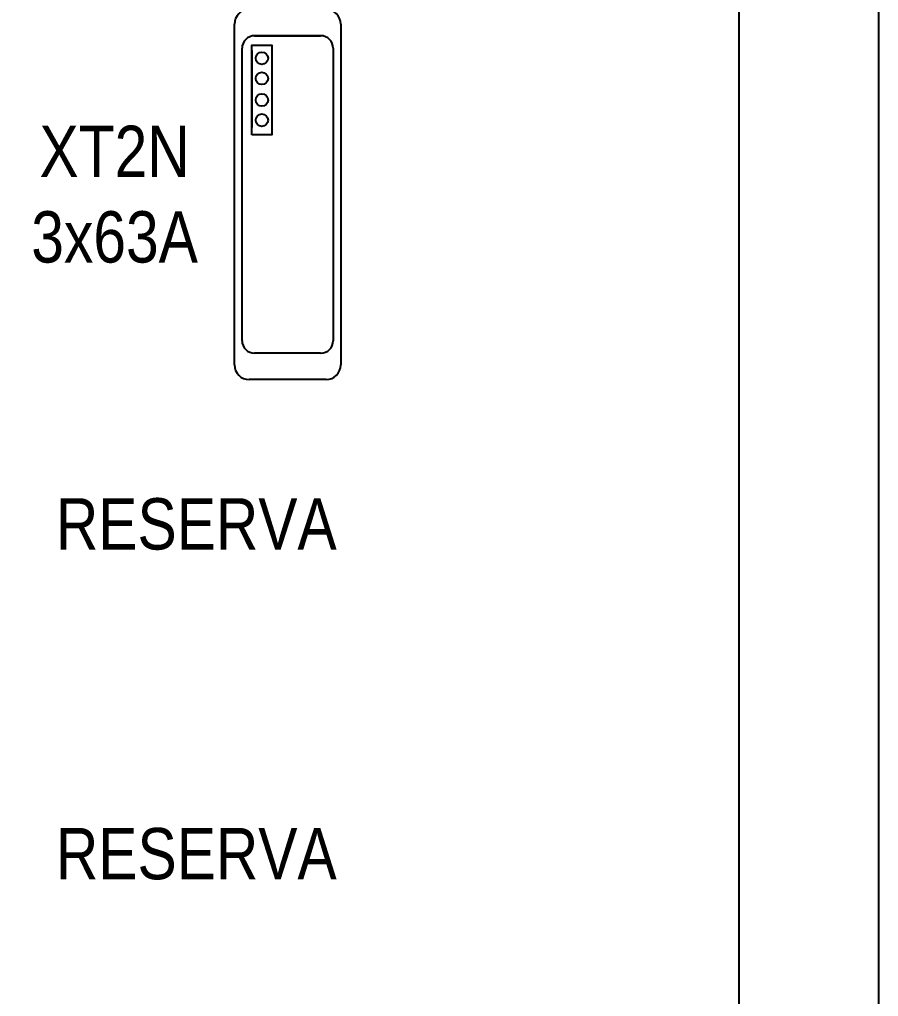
# Model space of a CAD drawing. Header units: millimetres. Extents: x 0 to 840, y -1485 to 297.
# Drawn here: x 99.8 to 123.24, y -1348.52 to -1321.85 of the extents above; entities that cross this region are included whole.
import ezdxf

# ---------------------------------------------------------------- set-up
doc = ezdxf.new("R2010")
doc.units = ezdxf.units.MM
doc.styles.get("Standard").update_dxf_attribs({"font": 'arial.ttf'})

# ---------------------------------------------------------------- blocks, each defined once
blk = doc.blocks.new('Toroide TR2-L')
for p, q in [((-4.65, 2.9), (4.65, 2.9)), ((-3.99, 2.694), (3.99, 2.694)), ((-5.05, 0.4), (-5.05, 2.5)), ((3.93, 2.427), (1.83, 2.427)), ((5.05, 2.5), (5.05, 0.4)), ((5.05, 0.4), (5.05, 2.5)), ((-4.333, 0.549), (-4.333, 2.351)), ((1.63, 2.077), (1.63, 2.227)), ((4.334, 2.351), (4.334, 0.549)), ((4.334, 0.549), (4.334, 2.351)), ((3.99, 0.206), (-3.99, 0.206)), ((4.65, 0), (-4.65, 0))]:
    blk.add_line(p, q)
blk.add_lwpolyline([(1.632, 2.427), (4.072, 2.427), (4.072, 1.877), (1.632, 1.877)], close=True)
for centre in [(2.029, 2.152), (2.578, 2.152), (3.169, 2.152), (3.718, 2.152)]:
    blk.add_circle(centre, 0.169)
for centre, radius, start, end in [((-4.65, 2.5), 0.4, 90, 180), ((-3.99, 2.351), 0.343, 90, 180), ((3.99, 2.351), 0.343, 0, 90), ((4.65, 2.5), 0.4, 0, 90), ((-3.99, 0.549), 0.343, 180, 270), ((3.99, 0.549), 0.343, 270, 0), ((-4.65, 0.4), 0.4, 180, 270), ((4.65, 0.4), 0.4, 270, 0)]:
    blk.add_arc(centre, radius, start, end)

msp = doc.modelspace()

# ---------------------------------------------------------------- linework, layer by layer
at = {"color": 5}
for points in [[(43.2381, -1226.7301), (123.2381, -1226.7301), (123.2381, -1426.7301), (43.2381, -1426.7301)], [(47.0481, -1230.5401), (119.4281, -1230.5401), (119.4281, -1422.9201), (47.0481, -1422.9201)]]:
    msp.add_lwpolyline(points, close=True, dxfattribs=at)

# ---------------------------------------------------------------- block references
at = {"rotation": 90}
msp.add_blockref('Toroide TR2-L', (108.5648, -1326.6295), dxfattribs=at)

# ---------------------------------------------------------------- texts
at = {"char_height": 1.4, "attachment_point": 5}
for s, insert, width in [('{\\fArial Narrow|b0|i0|c0|p34;XT2N\\P3x63A}', (102.392, -1326.6295), 5.437097), ('{\\fArial Narrow|b0|i0|c0|p34;RESERVA}', (104.6222, -1335.6295), 11.688192), ('{\\fArial Narrow|b0|i0|c0|p34;RESERVA}', (104.6222, -1344.6295), 11.688192)]:
    msp.add_mtext(s, dxfattribs=dict(at, insert=insert, width=width))

doc.saveas('drawing.dxf')
